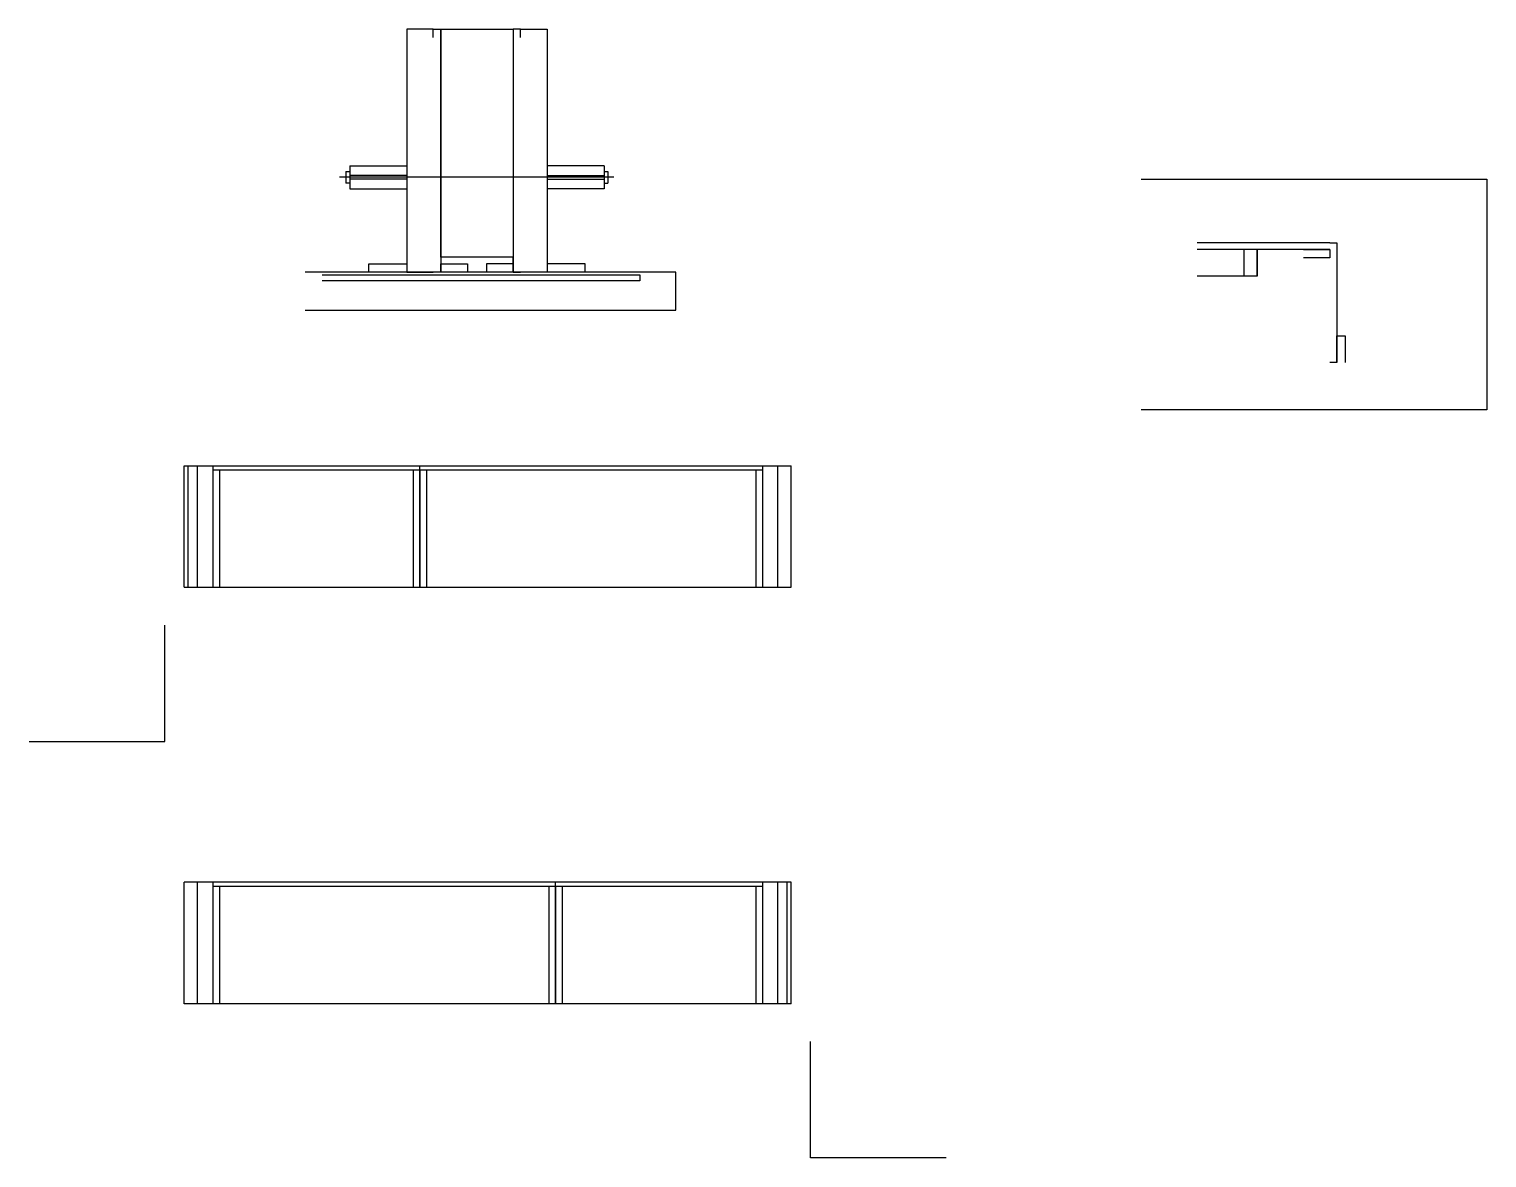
# Model space of a CAD drawing. Header units: metres. Extents: x 6324 to 7091, y 2810 to 3404.
import ezdxf

# ---------------------------------------------------------------- set-up
doc = ezdxf.new("R2010")
doc.units = ezdxf.units.M
for name, color, linetype in [('barrote', 7, 'Continuous'), ('CONCRETO', 7, 'Continuous'), ('Cotas', 7, 'Continuous'), ('Madeira', 7, 'Continuous'), ('NOMENCLATURA', 7, 'Continuous'), ('Painéis', 7, 'Continuous'), ('SARR_2.2x7', 7, 'Continuous'), ('SARR_3.5x7', 7, 'Continuous'), ('SCO-___-LAJ', 7, 'Continuous'), ('TENSOR', 7, 'Continuous')]:
    doc.layers.add(name, color=color, linetype=linetype)

msp = doc.modelspace()

# ---------------------------------------------------------------- linework, layer by layer
at = {"color": 7, "lineweight": 25}
for p, q in [((6492.51, 3332.31), (6492.51, 3320.31)), ((6492.51, 3332.31), (6522.51, 3332.31)), ((6626.51, 3332.31), (6596.51, 3332.31)), ((6626.51, 3332.31), (6626.51, 3320.31)), ((6490.51, 3329.31), (6490.51, 3323.31)), ((6490.51, 3329.31), (6492.51, 3329.31)), ((6522.51, 3327.31), (6492.51, 3327.31)), ((6522.51, 3325.31), (6492.51, 3325.31)), ((6596.51, 3327.31), (6626.51, 3327.31)), ((6596.51, 3325.31), (6626.51, 3325.31)), ((6626.51, 3329.31), (6628.51, 3329.31)), ((6628.51, 3329.31), (6628.51, 3323.31)), ((6492.51, 3323.31), (6490.51, 3323.31)), ((6492.51, 3320.31), (6522.51, 3320.31)), ((6626.51, 3320.31), (6596.51, 3320.31)), ((6626.51, 3323.31), (6628.51, 3323.31))]:
    msp.add_line(p, q, dxfattribs=at)
at = {"layer": 'barrote', "color": 7, "lineweight": 25}
msp.add_lwpolyline([(6469.05, 3256.34), (6664.23, 3256.34), (6664.23, 3276.34), (6469.05, 3276.34)], dxfattribs=at)
at = {"layer": 'CONCRETO', "color": 7, "lineweight": 25}
msp.add_lwpolyline([(6540.51, 3404.34), (6540.51, 3404.34), (6578.51, 3404.34), (6578.51, 3376.34), (6578.51, 3376.34), (6578.51, 3284.34), (6540.51, 3284.34), (6540.51, 3404.34)], dxfattribs=at)
at = {"layer": 'Cotas', "color": 7, "lineweight": 25}
msp.add_lwpolyline([(6909.35, 3325.26), (7091.32, 3325.26), (7091.32, 3203.82), (6909.35, 3203.82)], dxfattribs=at)
at = {"layer": 'Madeira', "color": 7, "lineweight": 25}
for points in [[(6536.51, 3399.94), (6536.51, 3404.34), (6522.51, 3404.34), (6522.51, 3399.94)], [(6536.51, 3404.34), (6522.51, 3404.34), (6522.51, 3276.34), (6536.51, 3276.34)], [(6582.51, 3399.94), (6582.51, 3404.34), (6596.51, 3404.34), (6596.51, 3399.94)], [(6582.51, 3404.34), (6596.51, 3404.34), (6596.51, 3276.34), (6582.51, 3276.34)], [(6970.34, 3288.26), (6970.34, 3274.26), (6938.86, 3274.26)], [(6970.34, 3274.26), (6970.34, 3288.26), (6963.34, 3288.26), (6963.34, 3274.26)], [(6994.72, 3288.26), (7008.7, 3288.26), (7008.7, 3283.86), (6994.72, 3283.86)], [(6502.51, 3276.34), (6502.51, 3280.74), (6522.51, 3280.74), (6522.51, 3276.34)], [(6540.51, 3276.34), (6540.51, 3280.74), (6554.51, 3280.74), (6554.51, 3276.34)], [(6578.51, 3276.34), (6578.51, 3280.74), (6564.51, 3280.74), (6564.51, 3276.34)], [(6616.51, 3276.34), (6616.51, 3280.74), (6596.51, 3280.74), (6596.51, 3276.34)], [(7012.3, 3228.86), (7012.3, 3242.84), (7016.7, 3242.84), (7016.7, 3228.86)]]:
    msp.add_lwpolyline(points, dxfattribs=at)
at = {"layer": 'NOMENCLATURA', "color": 7, "lineweight": 25}
for p, q in [((6395.2, 3029.26), (6395.2, 3090.46)), ((6323.7, 3029.26), (6395.2, 3029.26)), ((6735.09, 2809.93), (6735.09, 2871.13)), ((6806.59, 2809.93), (6735.09, 2809.93))]:
    msp.add_line(p, q, dxfattribs=at)
at = {"layer": 'Painéis', "color": 7, "lineweight": 25}
for p, q in [((7008.7, 3291.86), (6938.84, 3291.86)), ((7008.7, 3288.26), (6938.86, 3288.26)), ((6405.4, 3174.39), (6724.9, 3174.39)), ((6405.4, 3110.39), (6405.4, 3174.39)), ((6407.4, 3110.39), (6407.4, 3174.39)), ((6529.4, 3110.39), (6529.4, 3174.39)), ((6724.9, 3110.39), (6724.9, 3174.39)), ((6405.4, 3110.39), (6724.9, 3110.39)), ((6724.9, 2955.06), (6405.4, 2955.06)), ((6405.4, 2891.06), (6405.4, 2955.06)), ((6600.9, 2891.06), (6600.9, 2955.06)), ((6722.9, 2891.06), (6722.9, 2955.06)), ((6724.9, 2891.06), (6724.9, 2955.06)), ((6724.9, 2891.06), (6405.4, 2891.06))]:
    msp.add_line(p, q, dxfattribs=at)
for points in [[(6536.51, 3404.34), (6540.51, 3404.34), (6540.51, 3276.34), (6536.51, 3276.34)], [(6582.51, 3404.34), (6578.51, 3404.34), (6578.51, 3276.34), (6582.51, 3276.34)], [(7008.7, 3291.86), (7012.3, 3291.86), (7012.3, 3228.86), (7008.7, 3228.86)], [(6578.51, 3280.74), (6578.51, 3284.34), (6540.51, 3284.34), (6540.51, 3280.74)]]:
    msp.add_lwpolyline(points, dxfattribs=at)
at = {"layer": 'SARR_2.2x7', "color": 7, "lineweight": 25}
for p, q in [((6412.4, 3110.39), (6412.4, 3174.39)), ((6420.4, 3172.19), (6529.4, 3172.19)), ((6529.4, 3172.19), (6709.9, 3172.19)), ((6717.9, 3110.39), (6717.9, 3174.39)), ((6412.4, 2891.06), (6412.4, 2955.06)), ((6600.9, 2952.86), (6420.4, 2952.86)), ((6709.9, 2952.86), (6600.9, 2952.86)), ((6717.9, 2891.06), (6717.9, 2955.06))]:
    msp.add_line(p, q, dxfattribs=at)
at = {"layer": 'SARR_3.5x7', "color": 7, "lineweight": 25}
for p, q in [((6420.4, 3174.39), (6420.4, 3110.39)), ((6423.9, 3172.19), (6423.9, 3110.39)), ((6525.9, 3172.19), (6525.9, 3110.39)), ((6529.4, 3172.19), (6529.4, 3110.39)), ((6532.9, 3172.19), (6532.9, 3110.39)), ((6706.4, 3172.19), (6706.4, 3110.39)), ((6709.9, 3174.39), (6709.9, 3110.39)), ((6420.4, 2955.06), (6420.4, 2891.06)), ((6423.9, 2952.86), (6423.9, 2891.06)), ((6597.4, 2952.86), (6597.4, 2891.06)), ((6600.9, 2952.86), (6600.9, 2891.06)), ((6604.4, 2952.86), (6604.4, 2891.06)), ((6706.4, 2952.86), (6706.4, 2891.06)), ((6709.9, 2955.06), (6709.9, 2891.06))]:
    msp.add_line(p, q, dxfattribs=at)
at = {"layer": 'SCO-___-LAJ', "color": 7, "lineweight": 25}
msp.add_lwpolyline([(6478.05, 3275.01), (6645.36, 3275.01), (6645.36, 3271.81), (6478.05, 3271.81)], dxfattribs=at)
at = {"layer": 'TENSOR', "color": 7, "lineweight": 25}
msp.add_line((6631.51, 3326.31), (6487.2, 3326.31), dxfattribs=at)

doc.saveas('drawing.dxf')
